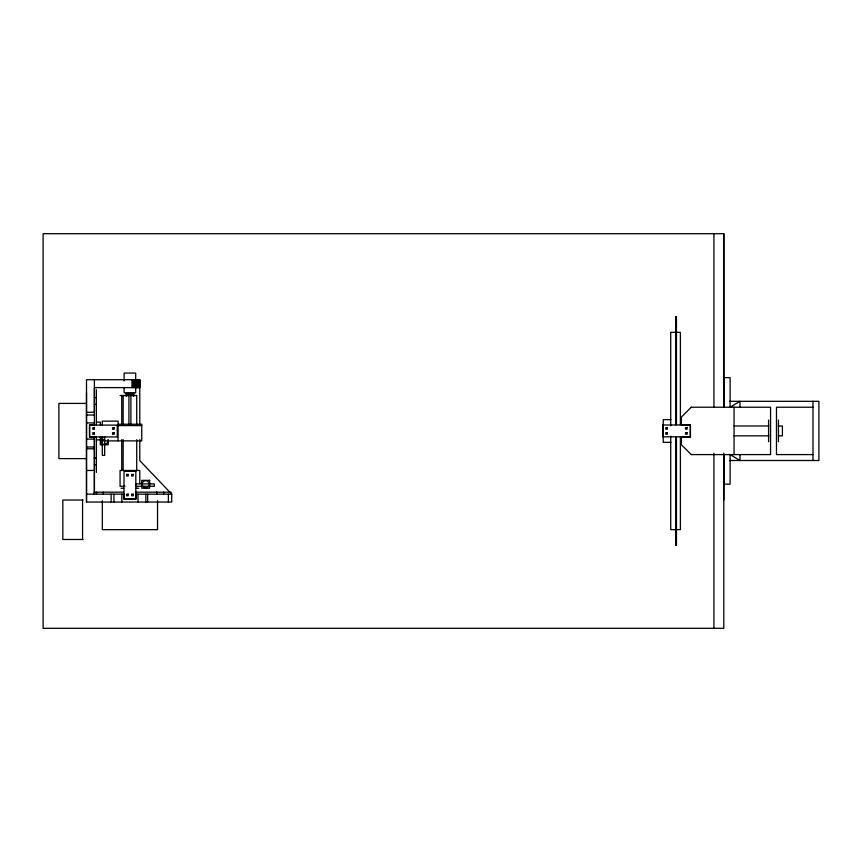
<?xml version="1.0" encoding="UTF-8"?>
<svg xmlns="http://www.w3.org/2000/svg" width="862" height="862" viewBox="0 0 862 862"><rect width="100%" height="100%" fill="white"/><g stroke="black" fill="none" stroke-linecap="round" stroke-linejoin="round"><path stroke-width="1.29" d="M139.784 439.555L139.784 460.61L171.743 494.152L171.743 502.04L86.502 502.04L86.502 379.711L139.784 379.711L139.784 425.041M94.4 472.107L94.4 494.152L94.4 437.131L89.465 437.131L89.465 424.891L94.4 424.891M94.4 436.366L94.4 470.469L86.512 470.469M94.4 425.656L94.4 379.711M131.961 387.609L131.961 379.711M132.963 387.609L132.963 379.711M133.922 387.609L133.922 379.711M134.849 387.609L134.849 379.711M135.711 387.609L135.711 379.711M136.519 387.609L136.519 379.711M137.241 387.609L137.241 379.711M137.898 387.609L137.898 379.711M138.459 387.609L138.459 379.711M138.922 387.609L138.922 379.711M139.299 387.609L139.299 379.711M139.558 387.609L139.558 379.711M139.784 379.711L139.784 387.609L94.4 387.609L94.4 412.262L86.502 412.262M147.671 502.04L147.671 494.152M723.8 500.025L723.8 483.884M723.8 377.621L723.8 233.699L43.1 233.699L43.1 628.301L723.8 628.301L723.8 453.218M675.657 332.344L670.722 332.344L670.722 425.774M676.444 332.344L680.387 332.344L680.387 424.675M120.066 395.496L136.724 395.496L136.724 424.955M94.4 397.597L96.372 397.597M729.575 401.315L818.9 401.315L818.9 460.502L729.575 460.502M86.502 403.405L58.885 403.405L58.885 458.616L86.502 458.616M94.4 404.375L96.372 404.375M812.985 407.23L776.479 407.23L776.479 454.586L812.985 454.586M86.502 415.031L94.4 415.031M670.927 419.643L663.223 419.643L663.223 442.335L670.927 442.335M96.372 422.132L100.315 422.132L100.315 424.729M86.502 422.919L94.4 422.919M118.072 424.223L141.756 424.223L141.756 440.881L102.287 440.881M118.072 425.612L141.756 425.591M733.971 425.979L768.947 425.979M778.364 425.979L782.394 425.979L782.394 435.838L778.364 435.838M733.971 435.838L768.947 435.838M86.502 439.103L94.4 439.103M102.287 439.555L104.658 439.555M96.372 439.889L100.315 439.889M86.502 446.99L94.4 446.99M86.502 448.768L94.4 448.768M94.4 457.894L96.372 457.894M94.4 457.7L96.372 457.7M94.4 464.769L96.372 464.769M135.593 483.884L154.32 483.884L154.32 486.254L135.593 486.254M125.001 486.254L120.066 486.254L120.066 470.469L139.795 470.469L139.795 483.625M121.057 488.226L123.654 488.226M136.218 488.226L138.814 488.226M94.141 492.17L123.654 492.17M135.517 492.17L171.333 492.17M86.502 494.152L124.559 494.152M171.743 494.152L136.034 494.152L136.034 499.076L123.794 499.076L123.794 494.152M83.011 500.025L62.829 500.025L62.829 539.483L83.011 539.483M675.657 529.656L670.722 529.656L670.722 436.204M676.444 529.656L680.387 529.656L680.387 437.325M156.819 492.17L156.819 494.152M812.985 401.315L812.985 460.502M778.451 420.063L778.451 441.743M768.592 420.063L768.592 441.743M739.973 407.23L739.973 401.315L730.114 407.23L730.114 377.631L724.199 377.631L724.199 407.23M739.973 454.586L739.973 460.502L730.114 454.586L730.114 484.175L724.199 484.175L724.199 454.586M734.058 407.23L734.058 454.586M723.8 233.699L723.8 407.435M713.93 233.699L713.93 407.435M713.93 453.218L713.93 628.301M676.444 316.559L676.444 424.675M676.444 437.325L676.444 545.441M675.657 316.559L675.657 424.675M675.657 437.325L675.657 545.441M168.392 494.152L168.392 502.04M163.683 492.17L163.683 494.152M157.541 500.725L157.541 529.667L102.319 529.667L102.319 500.725M156.625 492.17L156.625 494.152M145.893 494.152L145.893 502.04M138.006 494.152L138.006 502.04M136.724 439.674L136.724 470.469M135.7 380.961L135.7 373.063L124.128 373.063L124.128 380.961M135.7 387.534L135.7 392.792L124.128 392.792L124.128 387.534M133.858 396.154L133.858 393.525L125.971 393.525L125.971 396.154M130.905 392.792L130.905 424.901M128.923 392.792L128.923 424.901M123.147 395.496L123.147 424.955M123.147 439.674L123.147 470.469M121.725 395.496L121.747 424.955M121.725 439.674L121.747 470.469M121.822 494.152L121.822 502.04M118.072 440.881L118.072 421.141L102.287 421.141L102.287 425.009M113.935 494.152L113.935 502.04M111.166 494.152L111.166 502.04M108.213 439.555L108.213 444.824L100.315 444.824L100.315 436.926M104.658 436.668L104.658 455.395L102.287 455.395L102.287 436.668M103.3 492.17L103.3 494.152M96.372 389.613L96.372 424.729M96.372 436.592L96.372 472.408M96.522 492.17L96.522 494.152M86.502 392.533L86.502 502.04M82.558 500.025L82.558 539.483M107.761 440.256A3.556 3.556 0 0 1 103.645 444.372M103.052 444.21A3.556 3.556 0 0 1 103.052 437.54M126.574 396.251A3.556 3.556 0 0 1 129.914 393.912M130.528 393.966A3.556 3.556 0 0 1 133.254 396.251M149.04 485.5A3.556 3.556 0 0 1 142.359 485.5M142.144 484.282A3.556 3.556 0 0 1 145.7 480.727A3.556 3.556 0 0 1 149.245 484.282M691.249 407.23L681.379 417.1L681.379 424.794L690.451 424.794L690.451 437.023L681.379 437.023L681.379 444.717L691.249 454.586L770.563 454.586L770.563 407.23L691.249 407.23M117.286 425.095L89.659 425.095L89.659 436.926L117.286 436.926L117.286 425.095M690.257 424.988L662.63 424.988L662.63 436.829L690.257 436.829L690.257 424.988M667.371 427.617L665.787 427.617L665.787 429.19L667.371 429.19L667.371 427.617M687.1 427.617L685.527 427.617L685.527 429.19L687.1 429.19L687.1 427.617M94.4 427.714L92.816 427.714L92.816 429.298L94.4 429.298L94.4 427.714M114.129 427.714L112.556 427.714L112.556 429.298L114.129 429.298L114.129 427.714M667.371 432.627L665.787 432.627L665.787 434.2L667.371 434.2L667.371 432.627M687.1 432.627L685.527 432.627L685.527 434.2L687.1 434.2L687.1 432.627M94.4 432.724L92.816 432.724L92.816 434.308L94.4 434.308L94.4 432.724M114.129 432.724L112.556 432.724L112.556 434.308L114.129 434.308L114.129 432.724M135.83 471.255L123.999 471.255L123.999 498.882L135.83 498.882L135.83 471.255M128.201 474.412L126.617 474.412L126.617 475.996L128.201 475.996L128.201 474.412M133.211 474.412L131.627 474.412L131.627 475.996L133.211 475.996L133.211 474.412M149.643 480.339L141.756 480.339L141.756 488.226L149.643 488.226L149.643 480.339M128.201 494.152L126.617 494.152L126.617 495.725L128.201 495.725L128.201 494.152M133.211 494.152L131.627 494.152L131.627 495.725L133.211 495.725L133.211 494.152"/></g></svg>
